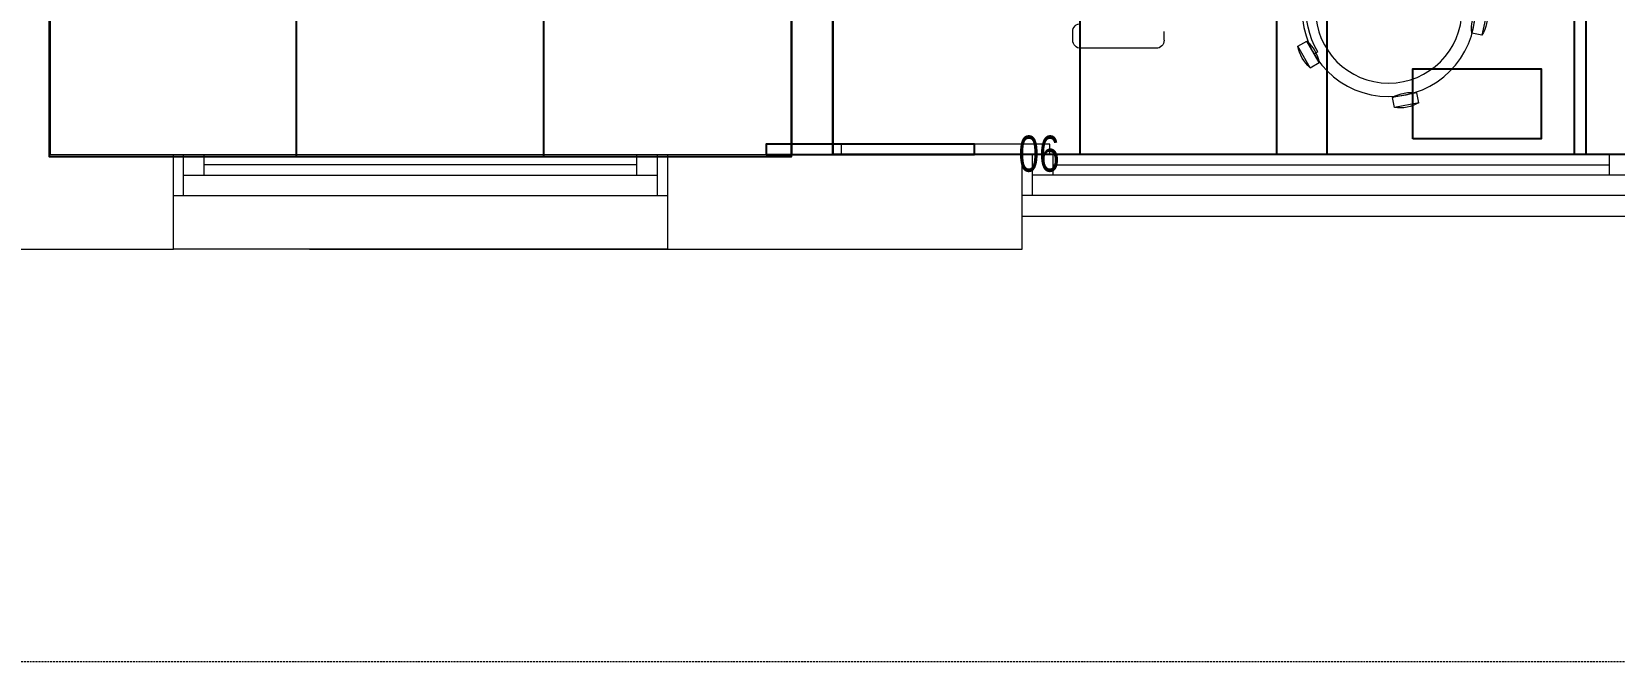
# Model space of a CAD drawing. Extents: x -509638 to 57327, y -29287 to 19916.
# Drawn here: x 42832 to 46673, y -14060 to -12532 of the extents above; entities that cross this region are included whole.
import ezdxf

# ---------------------------------------------------------------- set-up
doc = ezdxf.new("R2010")
doc.units = 0
doc.header["$LTSCALE"] = 0.25
doc.linetypes.add('01-First Floor$0$HIDDEN', pattern=[9.525, 6.35, -3.175])
doc.linetypes.add('DASHDOT', pattern=[25.4, 12.7, -6.35, 0, -6.35])
for name, color, linetype, lineweight in [('01-First Floor$0$72_EGR_EQP_TAG', 142, 'Continuous', 5), ('01-First Floor$0$Aluminum', 251, 'Continuous', 5), ('01-First Floor$0$LOADING', 253, 'Continuous', 5), ('01-First Floor$0$Proj', 251, 'Continuous', 5), ('01-First Floor$0$Walls', 251, 'Continuous', 5), ('E-LITE-CLNG-CNDT', 6, 'DASHDOT', 35)]:
    doc.layers.add(name, color=color, linetype=linetype, lineweight=lineweight)
doc.layers.add('01-First Floor$0$FALSE CEILING', color=251, linetype='Continuous')
doc.layers.add('01-First Floor$0$X-WHITE glass', color=255, linetype='Continuous')
doc.styles.add('01-First Floor$0$X3G_ENTITY_257CFD', font='swisscl.ttf', dxfattribs={"height": 200})

# ---------------------------------------------------------------- blocks, each defined once
blk = doc.blocks.new('01-First Floor$0$GF21018-P')
at = {"color": 0}
for p, q in [((-0.3002, 0.3226), (-0.3002, 0.14)), ((-0.2806, 0.3422), (-0.2598, 0.3422)), ((-0.2806, 0.1204), (-0.2598, 0.1204))]:
    blk.add_line(p, q, dxfattribs=at)
for centre, start, end in [((-0.2806, 0.3226), 90, 180), ((-0.2806, 0.14), 180, 270), ((-0.2598, 0.14), 270, 360)]:
    blk.add_arc(centre, 0.0196, start, end, dxfattribs=at)
blk = doc.blocks.new('01-First Floor$0$HF10037B-P')
at = {"layer": '01-First Floor$0$LOADING'}
for p, q in [((0.2459, 0.134), (0.1859, 0.134)), ((0.1859, 0.134), (0.1859, 0.109)), ((0.2459, 0.134), (0.2459, 0.109)), ((0.2459, 0.109), (0.1859, 0.109)), ((0, 0), (-0.0142, -0.0583)), ((0, 0), (0.0243, -0.0059)), ((0.0243, -0.0059), (0.01, -0.0642)), ((0.4071, -0.0094), (0.431, -0.0018)), ((0.4071, -0.0094), (0.4255, -0.0665)), ((0.431, -0.0018), (0.4493, -0.0589)), ((-0.0142, -0.0583), (0.01, -0.0642)), ((0.4069, -0.0417), (0.4165, -0.0387)), ((0.4255, -0.0665), (0.4493, -0.0589)), ((0.0524, -0.2725), (0.0674, -0.2525)), ((0.0674, -0.2525), (0.1154, -0.2885)), ((0.3125, -0.2897), (0.362, -0.2558)), ((0.3267, -0.268), (0.3323, -0.2763)), ((0.3761, -0.2764), (0.362, -0.2558)), ((0.0524, -0.2725), (0.1004, -0.3085)), ((0.1004, -0.3085), (0.1154, -0.2885)), ((0.3266, -0.3103), (0.3125, -0.2897)), ((0.3266, -0.3103), (0.3761, -0.2764))]:
    blk.add_line(p, q, dxfattribs=at)
for radius in [0.21, 0.1775]:
    blk.add_circle((0.2161, -0.1014), radius, dxfattribs=at)
for centre, radius, start, end in [((0.2159, 0.0465), 0.0925, 71.0754, 108.9246), ((0.2159, 0.1965), 0.0925, 251.0754, 288.9246), ((0.0779, -0.0499), 0.0925, 147.3419, 185.1912), ((-0.0678, -0.0143), 0.0925, 327.3419, 5.1912), ((0.4996, -0.0113), 0.0925, 178.8412, 216.6904), ((0.3568, -0.057), 0.0925, 358.8412, 36.6904), ((0.2161, -0.1014), 0.2, 303.6037, 17.3657), ((0.0389, -0.3404), 0.0925, 34.1875, 72.0368), ((0.3867, -0.3449), 0.0925, 105.5121, 143.3614), ((0.1289, -0.2205), 0.0925, 214.1875, 252.0368), ((0.3019, -0.2212), 0.0925, 285.5121, 323.3614)]:
    blk.add_arc(centre, radius, start, end, dxfattribs=at)
blk = doc.blocks.new('01-First Floor')
at = {"layer": '01-First Floor$0$Aluminum'}
for p, q in [((43176, -12830.2), (44376, -12830)), ((43201, -12930), (43201, -12830)), ((43251, -12880), (43251, -12830)), ((44301, -12855), (43251, -12855)), ((44301, -12880), (44301, -12830)), ((44351, -12930), (44351, -12830)), ((46736, -12830), (45236, -12830)), ((45261, -12930), (45261, -12830)), ((45311, -12880), (45311, -12830)), ((45311, -12855), (46661, -12855)), ((46661, -12880), (46661, -12830)), ((43201, -12880), (44351, -12880)), ((46711, -12880), (45261, -12880)), ((43176, -12930, 0), (44376, -12930)), ((46736, -12930), (45236, -12930)), ((44376, -13060), (43176, -13060, 0))]:
    blk.add_line(p, q, dxfattribs=at)
at = {"layer": '01-First Floor$0$FALSE CEILING', "linetype": 'Continuous'}
for p, q in [((43475.1, -12835.7), (43476, -2710)), ((44075.1, -12835.7), (44076, -2710)), ((45376, -12830), (45376, -9540)), ((45976, -12830), (45976, -9540)), ((46576, -12830), (46576, -9540))]:
    blk.add_line(p, q, dxfattribs=at)
at = {"layer": '01-First Floor$0$FALSE CEILING'}
for points in [[(42876, -2710), (44676, -2710), (44675.1, -12835.7), (42875.1, -12835.7)], [(44776, -9540), (48976, -9540), (48976, -12830), (44776, -12830)]]:
    blk.add_lwpolyline(points, close=True, dxfattribs=at)
at = {"layer": '01-First Floor$0$FALSE CEILING', "elevation": -0.1}
for points in [[(45853.3, -11330), (46603.3, -11330), (46603.3, -12830), (45853.3, -12830)], [(46183.6, -12792.2), (46183.6, -12622.3), (46495.4, -12622.3), (46495.4, -12792.2)]]:
    blk.add_lwpolyline(points, close=True, dxfattribs=at)
blk.add_lwpolyline([(45120.2, -12830), (45120.2, -12805), (44614.2, -12805), (44614.2, -12830), (45120.2, -12830)], dxfattribs=at)
at = {"layer": '01-First Floor$0$LOADING', "elevation": -0.1}
blk.add_lwpolyline([(45853.3, -11330), (46603.3, -11330), (46603.3, -12830), (45853.3, -12830)], close=True, dxfattribs=at)
blk.add_lwpolyline([(45302.6, -12830), (45302.6, -12805), (44796.6, -12805), (44796.6, -12830), (45302.6, -12830)], dxfattribs=at)
at = {"layer": '01-First Floor$0$Proj', "linetype": '01-First Floor$0$HIDDEN'}
blk.add_line((45236, -12980), (46736, -12980), dxfattribs=at)
at = {"layer": '01-First Floor$0$Proj', "linetype": '01-First Floor$0$HIDDEN', "ltscale": 3}
blk.add_lwpolyline([(48606, 9840), (-2814, 9840), (-2814, -14060), (48606, -14060)], dxfattribs=at)
blk.add_lwpolyline([(48606, 9840), (-2814, 9840), (-2814, -14060), (48606, -14060)], dxfattribs=at)
at = {"layer": '01-First Floor$0$Walls'}
for p, q in [((42876, -10620), (42876, -12830)), ((44676, -10620), (44676, -12830)), ((44776, -10620), (44776, -12830)), ((42876, -12830), (43176, -12830.2)), ((43176, -13060), (43176, -12830)), ((43506, -12830), (43726, -12830)), ((43826, -12830), (44676.8, -12830)), ((44376, -13060), (44376, -12830)), ((44376, -12830), (44676, -12830)), ((44776, -12830), (45236, -12830)), ((45236, -13060), (45236, -12830)), ((42676, -13060), (43176, -13060))]:
    blk.add_line(p, q, dxfattribs=at)
blk.add_lwpolyline([(43506, -13060), (45236, -13060)], dxfattribs=at)
at = {"layer": '01-First Floor$0$X-WHITE glass', "color": 253, "lineweight": 30, "ltscale": 6, "true_color": 0x9898cc}
for p, q in [((42876, -11420), (42876, -12830)), ((44676, -11420), (44676, -12830)), ((44776, -11420, 0), (44776, -12830, -0.1))]:
    blk.add_line(p, q, dxfattribs=at)
at = {"layer": '01-First Floor$0$LOADING', "extrusion": (-7.77426e-06, -2.24021e-05, 1), "xscale": -1000, "yscale": 1000.000000000001, "zscale": 1000, "rotation": 270.0014107550513}
blk.add_blockref('01-First Floor$0$GF21018-P', (45237.9, -12272.4, -0.2), dxfattribs=at)
at = {"layer": '01-First Floor$0$LOADING', "extrusion": (-2.75759e-10, 1.16581e-09, -1), "xscale": 999.9999999999997, "yscale": 999.9999999999997, "zscale": 999.9999999999997, "rotation": 25.78131253592628}
blk.add_blockref('01-First Floor$0$HF10037B-P', (-46363.7, -12482.3, 0.1), dxfattribs=at)
at = {"layer": '01-First Floor$0$72_EGR_EQP_TAG', "insert": (45276.7, -12784.5, -0.1), "char_height": 87.47, "attachment_point": 2, "style": '01-First Floor$0$X3G_ENTITY_257CFD'}
blk.add_mtext('06', dxfattribs=at)

msp = doc.modelspace()

# ---------------------------------------------------------------- block references
at = {"layer": 'E-LITE-CLNG-CNDT'}
msp.add_blockref('01-First Floor', (0, 0), dxfattribs=at)

doc.saveas('drawing.dxf')
